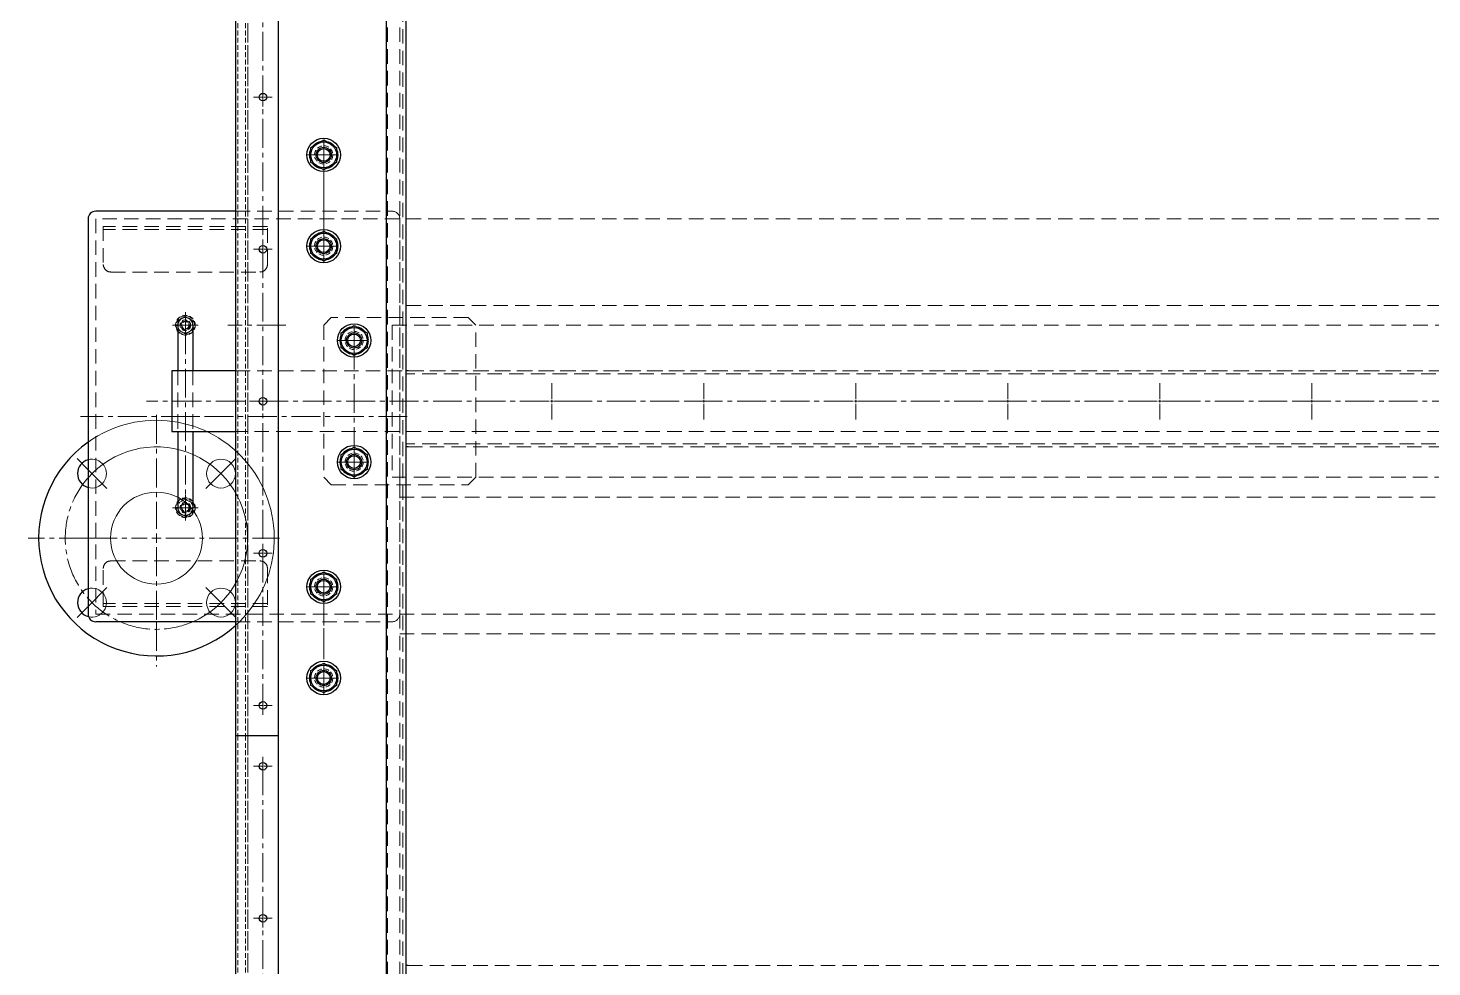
# Model space of a CAD drawing. Header units: millimetres. Extents: x 0 to 51411, y 0 to 16902.
# Drawn here: x 3185 to 4108, y 14234 to 14851 of the extents above; entities that cross this region are included whole.
import ezdxf

# ---------------------------------------------------------------- set-up
doc = ezdxf.new("R2010")
doc.units = ezdxf.units.MM
doc.linetypes.add('CENTER2', pattern=[28.575, 19.05, -3.175, 3.175, -3.175])
doc.linetypes.add('HIDDEN2', pattern=[4.7625, 3.175, -1.5875])
for name, color, linetype, lineweight in [('01_外形線', 7, 'Continuous', 25), ('03_かくれ線', 6, 'HIDDEN2', 13), ('04_中心線', 1, 'CENTER2', 9)]:
    doc.layers.add(name, color=color, linetype=linetype, lineweight=lineweight)
doc.layers.add('10_補助線', color=8, linetype='Continuous', lineweight=13, plot=False)

# ---------------------------------------------------------------- blocks, each defined once
blk = doc.blocks.new('*U1468')
at = {"layer": '04_中心線', "color": 0, "linetype": 'CENTER2', "transparency": 16777216}
for p, q in [((0, 1.2), (0, 9.5)), ((-9.5, 0), (-1.2, 0)), ((1.2, 0), (9.5, 0)), ((0, -9.5), (0, -1.2))]:
    blk.add_line(p, q, dxfattribs=at)
at = {"layer": '04_中心線', "color": 0, "linetype": 'Continuous', "transparency": 16777216}
for p, q in [((-0.6, 0), (0.6, 0)), ((0, -0.6), (0, 0.6))]:
    blk.add_line(p, q, dxfattribs=at)
blk = doc.blocks.new('*U1469')
at = {"layer": '04_中心線', "color": 0, "linetype": 'CENTER2', "transparency": 16777216}
for p, q in [((0, 1.2), (0, 9.5)), ((-9.5, 0), (-1.2, 0)), ((1.2, 0), (9.5, 0)), ((0, -9.5), (0, -1.2))]:
    blk.add_line(p, q, dxfattribs=at)
at = {"layer": '04_中心線', "color": 0, "linetype": 'Continuous', "transparency": 16777216}
for p, q in [((-0.6, 0), (0.6, 0)), ((0, -0.6), (0, 0.6))]:
    blk.add_line(p, q, dxfattribs=at)
blk = doc.blocks.new('*U1470')
at = {"layer": '04_中心線', "color": 0, "linetype": 'CENTER2', "transparency": 16777216}
for p, q in [((0, 1.2), (0, 9.5)), ((-9.5, 0), (-1.2, 0)), ((1.2, 0), (9.5, 0)), ((0, -9.5), (0, -1.2))]:
    blk.add_line(p, q, dxfattribs=at)
at = {"layer": '04_中心線', "color": 0, "linetype": 'Continuous', "transparency": 16777216}
for p, q in [((-0.6, 0), (0.6, 0)), ((0, -0.6), (0, 0.6))]:
    blk.add_line(p, q, dxfattribs=at)
blk = doc.blocks.new('*U1471')
at = {"layer": '04_中心線', "color": 0, "linetype": 'CENTER2', "transparency": 16777216}
for p, q in [((0, 1.2), (0, 9.5)), ((-9.5, 0), (-1.2, 0)), ((1.2, 0), (9.5, 0)), ((0, -9.5), (0, -1.2))]:
    blk.add_line(p, q, dxfattribs=at)
at = {"layer": '04_中心線', "color": 0, "linetype": 'Continuous', "transparency": 16777216}
for p, q in [((-0.6, 0), (0.6, 0)), ((0, -0.6), (0, 0.6))]:
    blk.add_line(p, q, dxfattribs=at)
blk = doc.blocks.new('*U1472')
at = {"layer": '04_中心線', "color": 0, "linetype": 'CENTER2', "transparency": 16777216}
for p, q in [((0, 1.2), (0, 9.5)), ((-9.5, 0), (-1.2, 0)), ((1.2, 0), (9.5, 0)), ((0, -9.5), (0, -1.2))]:
    blk.add_line(p, q, dxfattribs=at)
at = {"layer": '04_中心線', "color": 0, "linetype": 'Continuous', "transparency": 16777216}
for p, q in [((-0.6, 0), (0.6, 0)), ((0, -0.6), (0, 0.6))]:
    blk.add_line(p, q, dxfattribs=at)
blk = doc.blocks.new('*U1473')
at = {"layer": '04_中心線', "color": 0, "linetype": 'CENTER2', "transparency": 16777216}
for p, q in [((0, 1.2), (0, 9.5)), ((-9.5, 0), (-1.2, 0)), ((1.2, 0), (9.5, 0)), ((0, -9.5), (0, -1.2))]:
    blk.add_line(p, q, dxfattribs=at)
at = {"layer": '04_中心線', "color": 0, "linetype": 'Continuous', "transparency": 16777216}
for p, q in [((-0.6, 0), (0.6, 0)), ((0, -0.6), (0, 0.6))]:
    blk.add_line(p, q, dxfattribs=at)
blk = doc.blocks.new('*U1485')
at = {"layer": '04_中心線', "color": 0, "linetype": 'CENTER2', "transparency": 16777216}
for p, q in [((-6.11, 0), (-0.52, 0)), ((0, 0.52), (0, 6.11)), ((0.52, 0), (6.11, 0)), ((0, -6.11), (0, -0.52))]:
    blk.add_line(p, q, dxfattribs=at)
at = {"layer": '04_中心線', "color": 0, "linetype": 'Continuous', "transparency": 16777216}
for p, q in [((-0.26, 0), (0.26, 0)), ((0, -0.26), (0, 0.26))]:
    blk.add_line(p, q, dxfattribs=at)
blk = doc.blocks.new('*U1486')
at = {"layer": '04_中心線', "color": 0, "linetype": 'CENTER2', "transparency": 16777216}
for p, q in [((-6.11, 0), (-0.52, 0)), ((0, 0.52), (0, 6.11)), ((0.52, 0), (6.11, 0)), ((0, -6.11), (0, -0.52))]:
    blk.add_line(p, q, dxfattribs=at)
at = {"layer": '04_中心線', "color": 0, "linetype": 'Continuous', "transparency": 16777216}
for p, q in [((-0.26, 0), (0.26, 0)), ((0, -0.26), (0, 0.26))]:
    blk.add_line(p, q, dxfattribs=at)
blk = doc.blocks.new('*U1487')
at = {"layer": '04_中心線', "color": 0, "linetype": 'CENTER2', "transparency": 16777216}
for p, q in [((-6.11, 0), (-0.52, 0)), ((0, 0.52), (0, 6.11)), ((0.52, 0), (6.11, 0)), ((0, -6.11), (0, -0.52))]:
    blk.add_line(p, q, dxfattribs=at)
at = {"layer": '04_中心線', "color": 0, "linetype": 'Continuous', "transparency": 16777216}
for p, q in [((-0.26, 0), (0.26, 0)), ((0, -0.26), (0, 0.26))]:
    blk.add_line(p, q, dxfattribs=at)
blk = doc.blocks.new('*U1488')
at = {"layer": '04_中心線', "color": 0, "linetype": 'CENTER2', "transparency": 16777216}
for p, q in [((-6.11, 0), (-0.52, 0)), ((0, 0.52), (0, 6.11)), ((0.52, 0), (6.11, 0)), ((0, -6.11), (0, -0.52))]:
    blk.add_line(p, q, dxfattribs=at)
at = {"layer": '04_中心線', "color": 0, "linetype": 'Continuous', "transparency": 16777216}
for p, q in [((-0.26, 0), (0.26, 0)), ((0, -0.26), (0, 0.26))]:
    blk.add_line(p, q, dxfattribs=at)
blk = doc.blocks.new('*U1489')
at = {"layer": '04_中心線', "color": 0, "linetype": 'CENTER2', "transparency": 16777216}
for p, q in [((-6.11, 0), (-0.52, 0)), ((0, 0.52), (0, 6.11)), ((0.52, 0), (6.11, 0)), ((0, -6.11), (0, -0.52))]:
    blk.add_line(p, q, dxfattribs=at)
at = {"layer": '04_中心線', "color": 0, "linetype": 'Continuous', "transparency": 16777216}
for p, q in [((-0.26, 0), (0.26, 0)), ((0, -0.26), (0, 0.26))]:
    blk.add_line(p, q, dxfattribs=at)
blk = doc.blocks.new('*U1461')
at = {"layer": '04_中心線', "color": 0, "linetype": 'CENTER2', "transparency": 16777216}
for p, q in [((-6.11, 0), (-0.52, 0)), ((0, 0.52), (0, 6.11)), ((0.52, 0), (6.11, 0)), ((0, -6.11), (0, -0.52))]:
    blk.add_line(p, q, dxfattribs=at)
at = {"layer": '04_中心線', "color": 0, "linetype": 'Continuous', "transparency": 16777216}
for p, q in [((-0.26, 0), (0.26, 0)), ((0, -0.26), (0, 0.26))]:
    blk.add_line(p, q, dxfattribs=at)
blk = doc.blocks.new('*U1491')
at = {"layer": '04_中心線', "color": 0, "linetype": 'CENTER2', "transparency": 16777216}
for p, q in [((-6.11, 0), (-0.52, 0)), ((0, 0.52), (0, 6.11)), ((0.52, 0), (6.11, 0)), ((0, -6.11), (0, -0.52))]:
    blk.add_line(p, q, dxfattribs=at)
at = {"layer": '04_中心線', "color": 0, "linetype": 'Continuous', "transparency": 16777216}
for p, q in [((-0.26, 0), (0.26, 0)), ((0, -0.26), (0, 0.26))]:
    blk.add_line(p, q, dxfattribs=at)
blk = doc.blocks.new('*U1577')
at = {"layer": '04_中心線', "color": 0, "linetype": 'CENTER2', "transparency": 16777216}
for p, q in [((0, 1.2), (0, 9.5)), ((-9.5, 0), (-1.2, 0)), ((1.2, 0), (9.5, 0)), ((0, -9.5), (0, -1.2))]:
    blk.add_line(p, q, dxfattribs=at)
at = {"layer": '04_中心線', "color": 0, "linetype": 'Continuous', "transparency": 16777216}
for p, q in [((-0.6, 0), (0.6, 0)), ((0, -0.6), (0, 0.6))]:
    blk.add_line(p, q, dxfattribs=at)
blk = doc.blocks.new('*U1576')
at = {"layer": '04_中心線', "color": 0, "linetype": 'CENTER2', "transparency": 16777216}
for p, q in [((0, 1.2), (0, 9.5)), ((-9.5, 0), (-1.2, 0)), ((1.2, 0), (9.5, 0)), ((0, -9.5), (0, -1.2))]:
    blk.add_line(p, q, dxfattribs=at)
at = {"layer": '04_中心線', "color": 0, "linetype": 'Continuous', "transparency": 16777216}
for p, q in [((-0.6, 0), (0.6, 0)), ((0, -0.6), (0, 0.6))]:
    blk.add_line(p, q, dxfattribs=at)
blk = doc.blocks.new('*U1572')
at = {"layer": '04_中心線', "color": 0, "linetype": 'CENTER2', "transparency": 16777216}
for p, q in [((0, 1.7), (0, 12)), ((-12, 0), (-1.7, 0)), ((1.7, 0), (12, 0)), ((0, -12), (0, -1.7))]:
    blk.add_line(p, q, dxfattribs=at)
at = {"layer": '04_中心線', "color": 0, "linetype": 'Continuous', "transparency": 16777216}
for p, q in [((-0.85, 0), (0.85, 0)), ((0, -0.85), (0, 0.85))]:
    blk.add_line(p, q, dxfattribs=at)
blk = doc.blocks.new('*U1573')
at = {"layer": '04_中心線', "color": 0, "linetype": 'CENTER2', "transparency": 16777216}
for p, q in [((0, 1.7), (0, 12)), ((-12, 0), (-1.7, 0)), ((1.7, 0), (12, 0)), ((0, -12), (0, -1.7))]:
    blk.add_line(p, q, dxfattribs=at)
at = {"layer": '04_中心線', "color": 0, "linetype": 'Continuous', "transparency": 16777216}
for p, q in [((-0.85, 0), (0.85, 0)), ((0, -0.85), (0, 0.85))]:
    blk.add_line(p, q, dxfattribs=at)
blk = doc.blocks.new('*U1574')
at = {"layer": '04_中心線', "color": 0, "linetype": 'CENTER2', "transparency": 16777216}
for p, q in [((0, 1.7), (0, 12)), ((-12, 0), (-1.7, 0)), ((1.7, 0), (12, 0)), ((0, -12), (0, -1.7))]:
    blk.add_line(p, q, dxfattribs=at)
at = {"layer": '04_中心線', "color": 0, "linetype": 'Continuous', "transparency": 16777216}
for p, q in [((-0.85, 0), (0.85, 0)), ((0, -0.85), (0, 0.85))]:
    blk.add_line(p, q, dxfattribs=at)
blk = doc.blocks.new('*U1535')
at = {"layer": '04_中心線', "color": 0, "linetype": 'CENTER2', "transparency": 16777216}
for p, q in [((0, 1.7), (0, 12)), ((-12, 0), (-1.7, 0)), ((1.7, 0), (12, 0)), ((0, -12), (0, -1.7))]:
    blk.add_line(p, q, dxfattribs=at)
at = {"layer": '04_中心線', "color": 0, "linetype": 'Continuous', "transparency": 16777216}
for p, q in [((-0.85, 0), (0.85, 0)), ((0, -0.85), (0, 0.85))]:
    blk.add_line(p, q, dxfattribs=at)
blk = doc.blocks.new('*U1536')
at = {"layer": '04_中心線', "color": 0, "linetype": 'CENTER2', "transparency": 16777216}
for p, q in [((0, 1.7), (0, 12)), ((-12, 0), (-1.7, 0)), ((1.7, 0), (12, 0)), ((0, -12), (0, -1.7))]:
    blk.add_line(p, q, dxfattribs=at)
at = {"layer": '04_中心線', "color": 0, "linetype": 'Continuous', "transparency": 16777216}
for p, q in [((-0.85, 0), (0.85, 0)), ((0, -0.85), (0, 0.85))]:
    blk.add_line(p, q, dxfattribs=at)
blk = doc.blocks.new('*U1537')
at = {"layer": '04_中心線', "color": 0, "linetype": 'CENTER2', "transparency": 16777216}
for p, q in [((0, 1.7), (0, 12)), ((-12, 0), (-1.7, 0)), ((1.7, 0), (12, 0)), ((0, -12), (0, -1.7))]:
    blk.add_line(p, q, dxfattribs=at)
at = {"layer": '04_中心線', "color": 0, "linetype": 'Continuous', "transparency": 16777216}
for p, q in [((-0.85, 0), (0.85, 0)), ((0, -0.85), (0, 0.85))]:
    blk.add_line(p, q, dxfattribs=at)
blk = doc.blocks.new('*U1585')
at = {"layer": '04_中心線', "color": 0, "linetype": 'CENTER2', "transparency": 16777216}
for p, q in [((-7, 0), (-0.7, 0)), ((0, 0.7), (0, 7)), ((0.7, 0), (7, 0)), ((0, -7), (0, -0.7))]:
    blk.add_line(p, q, dxfattribs=at)
at = {"layer": '04_中心線', "color": 0, "linetype": 'Continuous', "transparency": 16777216}
for p, q in [((-0.35, 0), (0.35, 0)), ((0, -0.35), (0, 0.35))]:
    blk.add_line(p, q, dxfattribs=at)
blk = doc.blocks.new('*U1586')
at = {"layer": '04_中心線', "color": 0, "linetype": 'CENTER2', "transparency": 16777216}
for p, q in [((-7, 0), (-0.7, 0)), ((0, 0.7), (0, 7)), ((0.7, 0), (7, 0)), ((0, -7), (0, -0.7))]:
    blk.add_line(p, q, dxfattribs=at)
at = {"layer": '04_中心線', "color": 0, "linetype": 'Continuous', "transparency": 16777216}
for p, q in [((-0.35, 0), (0.35, 0)), ((0, -0.35), (0, 0.35))]:
    blk.add_line(p, q, dxfattribs=at)
blk = doc.blocks.new('*U1584')
at = {"layer": '04_中心線', "color": 0, "linetype": 'CENTER2', "transparency": 16777216}
for p, q in [((-8.5, 0), (-1, 0)), ((0, 1), (0, 8.5)), ((1, 0), (8.5, 0)), ((0, -8.5), (0, -1))]:
    blk.add_line(p, q, dxfattribs=at)
at = {"layer": '04_中心線', "color": 0, "linetype": 'Continuous', "transparency": 16777216}
for p, q in [((-0.5, 0), (0.5, 0)), ((0, -0.5), (0, 0.5))]:
    blk.add_line(p, q, dxfattribs=at)
blk = doc.blocks.new('*U1538')
at = {"layer": '04_中心線', "color": 0, "linetype": 'CENTER2', "transparency": 16777216}
for p, q in [((-8.5, 0), (-1, 0)), ((0, 1), (0, 8.5)), ((1, 0), (8.5, 0)), ((0, -8.5), (0, -1))]:
    blk.add_line(p, q, dxfattribs=at)
at = {"layer": '04_中心線', "color": 0, "linetype": 'Continuous', "transparency": 16777216}
for p, q in [((-0.5, 0), (0.5, 0)), ((0, -0.5), (0, 0.5))]:
    blk.add_line(p, q, dxfattribs=at)
blk = doc.blocks.new('*U1542')
at = {"layer": '10_補助線', "color": 0, "linetype": 'CENTER2', "transparency": 16777216}
for p, q in [((0, 6.05), (0, 81)), ((-81, 0), (-6.05, 0)), ((6.05, 0), (55, 0)), ((0, -45), (0, -6.05))]:
    blk.add_line(p, q, dxfattribs=at)
at = {"layer": '10_補助線', "color": 0, "linetype": 'Continuous', "transparency": 16777216}
for p, q in [((-3.02, 0), (3.02, 0)), ((0, -3.02), (0, 3.02))]:
    blk.add_line(p, q, dxfattribs=at)

msp = doc.modelspace()

# ---------------------------------------------------------------- linework, layer by layer
at = {"layer": '01_外形線'}
for p, q in [((3433.467, 15407.91), (3433.467, 13793.91)), ((3420.467, 15402.91), (3420.467, 13798.91)), ((3321.467, 14925.9), (3321.467, 14385.9)), ((3349.467, 14925.9), (3349.467, 14385.9)), ((3321.467, 14730.91), (3229.467, 14730.91)), ((3224.467, 14725.91), (3224.467, 14465.91)), ((3283.467, 14655.91), (3283.467, 14625.91)), ((3293.467, 14655.91), (3293.467, 14625.91)), ((3433.467, 14625.91), (3433.467, 14575.91)), ((3434.967, 14625.91), (3433.467, 14625.91)), ((3283.467, 14585.91), (3283.467, 14535.91)), ((3293.467, 14585.91), (3293.467, 14535.91)), ((3434.967, 14575.91), (3433.467, 14575.91)), ((3321.467, 14460.91), (3229.467, 14460.91)), ((3349.467, 14385.9), (3321.467, 14385.9)), ((3321.467, 14385.9), (3321.467, 13845.9)), ((3349.467, 14385.9), (3321.467, 14385.9)), ((3349.467, 14385.9), (3349.467, 13845.9)), ((3433.467, 14234.91), (3433.467, 14184.91)), ((3434.967, 14234.91), (3433.467, 14234.91))]:
    msp.add_line(p, q, dxfattribs=at)
for points in [[(3370.967, 14772.817), (3379.467, 14777.725)], [(3379.467, 14777.725), (3387.967, 14772.817)], [(3370.967, 14763.003), (3370.967, 14772.817)], [(3387.967, 14772.817), (3387.967, 14763.003)], [(3387.967, 14768.285), (3388.659, 14768.285)], [(3387.967, 14767.535), (3388.659, 14767.535)], [(3379.467, 14758.095), (3370.967, 14763.003)], [(3387.967, 14763.003), (3379.467, 14758.095)], [(3370.967, 14712.817), (3379.467, 14717.725)], [(3370.967, 14703.003), (3370.967, 14712.817)], [(3379.467, 14717.725), (3387.967, 14712.817)], [(3387.967, 14712.817), (3387.967, 14703.003)], [(3379.467, 14698.095), (3370.967, 14703.003)], [(3387.967, 14703.003), (3379.467, 14698.095)], [(3387.967, 14708.285), (3388.659, 14708.285)], [(3387.967, 14707.535), (3388.659, 14707.535)], [(3390.967, 14650.817), (3399.467, 14655.725)], [(3399.467, 14655.725), (3407.967, 14650.817)], [(3390.967, 14641.003), (3390.967, 14650.817)], [(3407.967, 14650.817), (3407.967, 14641.003)], [(3407.967, 14646.285), (3408.659, 14646.285)], [(3399.467, 14636.095), (3390.967, 14641.003)], [(3407.967, 14641.003), (3399.467, 14636.095)], [(3407.967, 14645.535), (3408.659, 14645.535)], [(3321.467, 14625.91), (3279.467, 14625.91), (3279.467, 14585.91), (3321.467, 14585.91)], [(3390.967, 14570.817), (3399.467, 14575.725)], [(3399.467, 14575.725), (3407.967, 14570.817)], [(3390.967, 14561.003), (3390.967, 14570.817)], [(3407.967, 14570.817), (3407.967, 14561.003)], [(3407.967, 14566.285), (3408.659, 14566.285)], [(3407.967, 14565.535), (3408.659, 14565.535)], [(3399.467, 14556.095), (3390.967, 14561.003)], [(3407.967, 14561.003), (3399.467, 14556.095)], [(3370.967, 14488.817), (3379.467, 14493.725)], [(3379.467, 14493.725), (3387.967, 14488.817)], [(3370.967, 14479.003), (3370.967, 14488.817)], [(3387.967, 14488.817), (3387.967, 14479.003)], [(3387.967, 14484.285), (3388.659, 14484.285)], [(3387.967, 14483.535), (3388.659, 14483.535)], [(3379.467, 14474.095), (3370.967, 14479.003)], [(3387.967, 14479.003), (3379.467, 14474.095)], [(3370.967, 14428.817), (3379.467, 14433.725)], [(3370.967, 14419.003), (3370.967, 14428.817)], [(3379.467, 14433.725), (3387.967, 14428.817)], [(3387.967, 14428.817), (3387.967, 14419.003)], [(3379.467, 14414.095), (3370.967, 14419.003)], [(3387.967, 14419.003), (3379.467, 14414.095)], [(3387.967, 14424.285), (3388.659, 14424.285)], [(3387.967, 14423.535), (3388.659, 14423.535)]]:
    msp.add_lwpolyline(points, dxfattribs=at)
for points in [[(3372.169, 14773.511, -0.1988668), (3378.265, 14777.031)], [(3380.669, 14777.031, -0.1988668), (3386.765, 14773.511)], [(3370.967, 14764.39, -0.1988668), (3370.967, 14771.43)], [(3387.967, 14771.43, -0.0881874), (3388.659, 14768.285)], [(3388.659, 14767.535, -0.0881874), (3387.967, 14764.39)], [(3378.265, 14758.789, -0.1988668), (3372.169, 14762.309)], [(3386.765, 14762.309, -0.1988668), (3380.669, 14758.789)], [(3370.967, 14704.39, -0.1988668), (3370.967, 14711.43)], [(3372.169, 14713.511, -0.1988668), (3378.265, 14717.031)], [(3380.669, 14717.031, -0.1988668), (3386.765, 14713.511)], [(3387.967, 14711.43, -0.0881874), (3388.659, 14708.285)], [(3378.265, 14698.789, -0.1988668), (3372.169, 14702.309)], [(3386.765, 14702.309, -0.1988668), (3380.669, 14698.789)], [(3388.659, 14707.535, -0.0881874), (3387.967, 14704.39)], [(3390.967, 14642.39, -0.1988668), (3390.967, 14649.43)], [(3392.169, 14651.511, -0.1988668), (3398.265, 14655.031)], [(3400.669, 14655.031, -0.1988668), (3406.765, 14651.511)], [(3407.967, 14649.43, -0.0881874), (3408.659, 14646.285)], [(3398.265, 14636.789, -0.1988668), (3392.169, 14640.309)], [(3406.765, 14640.309, -0.1988668), (3400.669, 14636.789)], [(3408.659, 14645.535, -0.0881874), (3407.967, 14642.39)], [(3392.169, 14571.511, -0.1988668), (3398.265, 14575.031)], [(3400.669, 14575.031, -0.1988668), (3406.765, 14571.511)], [(3390.967, 14562.39, -0.1988668), (3390.967, 14569.43)], [(3407.967, 14569.43, -0.0881874), (3408.659, 14566.285)], [(3408.659, 14565.535, -0.0881874), (3407.967, 14562.39)], [(3398.265, 14556.789, -0.1988668), (3392.169, 14560.309)], [(3406.765, 14560.309, -0.1988668), (3400.669, 14556.789)], [(3372.169, 14489.511, -0.1988668), (3378.265, 14493.031)], [(3380.669, 14493.031, -0.1988668), (3386.765, 14489.511)], [(3370.967, 14480.39, -0.1988668), (3370.967, 14487.43)], [(3387.967, 14487.43, -0.0881874), (3388.659, 14484.285)], [(3388.659, 14483.535, -0.0881874), (3387.967, 14480.39)], [(3378.265, 14474.789, -0.1988668), (3372.169, 14478.309)], [(3386.765, 14478.309, -0.1988668), (3380.669, 14474.789)], [(3370.967, 14420.39, -0.1988668), (3370.967, 14427.43)], [(3372.169, 14429.511, -0.1988668), (3378.265, 14433.031)], [(3380.669, 14433.031, -0.1988668), (3386.765, 14429.511)], [(3387.967, 14427.43, -0.0881874), (3388.659, 14424.285)], [(3378.265, 14414.789, -0.1988668), (3372.169, 14418.309)], [(3386.765, 14418.309, -0.1988668), (3380.669, 14414.789)], [(3388.659, 14423.535, -0.0881874), (3387.967, 14420.39)]]:
    msp.add_lwpolyline(points, format="xyb", dxfattribs=at)
for centre, radius in [((3339.467, 14805.9), 2.5), ((3379.467, 14767.91), 11), ((3379.467, 14767.91), 8.5), ((3379.467, 14767.91), 5), ((3379.467, 14767.91), 4.188), ((3379.467, 14707.91), 11), ((3379.467, 14707.91), 8.5), ((3379.467, 14707.91), 5), ((3379.467, 14707.91), 4.188), ((3339.467, 14705.9), 2.5), ((3399.467, 14645.91), 11), ((3399.467, 14645.91), 8.5), ((3399.467, 14645.91), 5), ((3399.467, 14645.91), 4.188), ((3339.467, 14605.9), 2.5), ((3399.467, 14565.91), 11), ((3399.467, 14565.91), 8.5), ((3399.467, 14565.91), 5), ((3399.467, 14565.91), 4.188), ((3339.467, 14505.9), 2.5), ((3379.467, 14483.91), 11), ((3379.467, 14483.91), 8.5), ((3379.467, 14483.91), 5), ((3379.467, 14483.91), 4.188), ((3379.467, 14423.91), 11), ((3379.467, 14423.91), 8.5), ((3379.467, 14423.91), 5), ((3379.467, 14423.91), 4.188), ((3339.467, 14405.9), 2.5), ((3339.467, 14365.9), 2.5), ((3339.467, 14265.9), 2.5)]:
    msp.add_circle(centre, radius, dxfattribs=at)
for centre, radius, start, end in [((3229.467, 14725.91), 5, 90, 180), ((3288.467, 14655.91), 5, 0, 180), ((3269.467, 14515.91), 77.5, 125.495959, 312.141785), ((3227.041, 14558.336), 9.5, 105.718282, 254.281718), ((3288.467, 14535.91), 5, 180, 0), ((3227.041, 14473.484), 9.5, 105.718282, 256.018466), ((3229.467, 14465.91), 5, 180, 270)]:
    msp.add_arc(centre, radius, start, end, dxfattribs=at)
at = {"layer": '03_かくれ線', "ltscale": 3}
for p, q in [((3421.467, 15408.91), (3421.467, 13792.91)), ((3429.467, 15408.91), (3429.467, 13792.91)), ((3431.467, 15407.91), (3431.467, 13793.91)), ((3329.467, 14925.9), (3329.467, 13465.9)), ((3321.467, 14730.91), (3424.467, 14730.91)), ((3429.467, 14725.91), (3429.467, 14465.91)), ((3342.467, 14718.91), (3234.467, 14718.91)), ((3283.467, 14625.91), (3283.467, 14585.91)), ((3293.467, 14625.91), (3293.467, 14585.91)), ((5425.467, 14623.91), (3433.467, 14623.91)), ((3434.967, 14625.91), (4424.967, 14625.91)), ((5425.467, 14577.91), (3433.467, 14577.91)), ((3434.967, 14575.91), (4424.967, 14575.91)), ((3342.467, 14472.91), (3234.467, 14472.91)), ((3321.467, 14460.91), (3424.467, 14460.91)), ((3434.967, 14234.91), (4424.967, 14234.91))]:
    msp.add_line(p, q, dxfattribs=at)
at = {"layer": '03_かくれ線'}
for p, q in [((3322.967, 14925.9), (3322.967, 14385.9)), ((3327.967, 14925.9), (3327.967, 14385.9)), ((3329.467, 14925.9), (3329.467, 14385.9)), ((3322.967, 14385.9), (3322.967, 13845.9)), ((3327.967, 14385.9), (3327.967, 13845.9)), ((3329.467, 14385.9), (3329.467, 13845.9))]:
    msp.add_line(p, q, dxfattribs=at)
at = {"layer": '03_かくれ線', "ltscale": 3}
for points in [[(3229.467, 14725.91), (3229.467, 14465.91), (5629.467, 14465.91), (5629.467, 14725.91)], [(3424.467, 14655.91), (3424.467, 14555.91), (5434.467, 14555.91), (5434.467, 14655.91)]]:
    msp.add_lwpolyline(points, close=True, dxfattribs=at)
for points in [[(3234.467, 14720.91), (3234.467, 14695.91, 0.4142136), (3239.467, 14690.91), (3337.467, 14690.91, 0.4142136), (3342.467, 14695.91), (3342.467, 14720.91)], [(3234.467, 14470.91), (3234.467, 14495.91, -0.4142136), (3239.467, 14500.91), (3337.467, 14500.91, -0.4142136), (3342.467, 14495.91), (3342.467, 14470.91)]]:
    msp.add_lwpolyline(points, format="xyb", close=True, dxfattribs=at)
for points in [[(5429.467, 14655.91), (5429.467, 14668.91), (3429.467, 14668.91), (3429.467, 14655.91)], [(3379.467, 14655.91), (3379.467, 14555.91), (3384.467, 14550.91), (3474.467, 14550.91), (3479.467, 14555.91), (3479.467, 14655.91), (3474.467, 14660.91), (3384.467, 14660.91), (3379.467, 14655.91)], [(3321.467, 14625.91), (5529.467, 14625.91), (5529.467, 14585.91), (3321.467, 14585.91)], [(3429.467, 14555.91), (3429.467, 14542.91), (5429.467, 14542.91), (5429.467, 14555.91)], [(3429.467, 14465.897), (3429.467, 14452.91), (5429.467, 14452.91), (5429.467, 14465.91)]]:
    msp.add_lwpolyline(points, dxfattribs=at)
at = {"layer": '03_かくれ線'}
for points in [[(3282.371, 14655.685, 54.2037733), (3282.371, 14656.135)], [(3282.371, 14535.685, 54.2037733), (3282.371, 14536.135)]]:
    msp.add_lwpolyline(points, format="xyb", dxfattribs=at)
for points in [[(3283.467, 14656.135), (3282.371, 14656.135)], [(3283.467, 14655.685), (3282.371, 14655.685)], [(3283.467, 14536.135), (3282.371, 14536.135)], [(3283.467, 14535.685), (3282.371, 14535.685)]]:
    msp.add_lwpolyline(points, dxfattribs=at)
for points in [[(3293.467, 14658.797), (3288.467, 14661.684), (3283.467, 14658.797), (3283.467, 14653.023), (3288.467, 14650.137), (3293.467, 14653.023)], [(3293.467, 14538.797), (3288.467, 14541.684), (3283.467, 14538.797), (3283.467, 14533.023), (3288.467, 14530.137), (3293.467, 14533.023)]]:
    msp.add_lwpolyline(points, close=True, dxfattribs=at)
for centre, radius in [((3379.467, 14767.91), 6), ((3379.467, 14707.91), 6), ((3288.467, 14655.91), 6.5), ((3288.467, 14655.91), 5), ((3288.467, 14655.91), 3.5), ((3288.467, 14655.91), 3), ((3288.467, 14655.91), 3), ((3288.467, 14655.91), 2.458), ((3288.467, 14655.91), 2.4), ((3399.467, 14645.91), 6), ((3399.467, 14645.91), 6), ((3399.467, 14565.91), 6), ((3399.467, 14565.91), 6), ((3288.467, 14535.91), 6.5), ((3288.467, 14535.91), 5), ((3288.467, 14535.91), 3.5), ((3288.467, 14535.91), 3), ((3288.467, 14535.91), 3), ((3288.467, 14535.91), 2.458), ((3288.467, 14535.91), 2.4), ((3379.467, 14483.91), 6), ((3379.467, 14423.91), 6)]:
    msp.add_circle(centre, radius, dxfattribs=at)
at = {"layer": '03_かくれ線', "ltscale": 3}
for centre, start, end in [((3424.467, 14725.91), 0, 90), ((3424.467, 14465.91), 270, 0)]:
    msp.add_arc(centre, 5, start, end, dxfattribs=at)
at = {"layer": '03_かくれ線'}
for centre, start, end in [((3288.467, 14655.91), 180, 0), ((3288.467, 14535.91), 0, 180)]:
    msp.add_arc(centre, 5, start, end, dxfattribs=at)
at = {"layer": '04_中心線'}
for p, q in [((3339.467, 14905.9), (3339.467, 14405.9)), ((3379.467, 14767.91), (3379.467, 14707.91)), ((3379.467, 14752.91), (3379.467, 14712.91)), ((3288.467, 14655.91), (3288.467, 14535.91)), ((3288.467, 14655.91), (3288.467, 14535.91)), ((3354.467, 14655.9), (3316.467, 14655.9)), ((3399.467, 14645.91), (3399.467, 14565.91)), ((5584.977, 14605.91), (3262.896, 14605.91)), ((3434.467, 14595.91), (3219.467, 14595.91)), ((3295.967, 14595.91), (3280.967, 14595.91)), ((3217.188, 14568.189), (3224.467, 14560.91)), ((3224.467, 14515.91), (3185.003, 14515.91)), ((3379.467, 14483.91), (3379.467, 14423.91)), ((3224.467, 14470.91), (3217.188, 14463.631)), ((3379.467, 14478.91), (3379.467, 14438.91)), ((3269.467, 14460.91), (3269.467, 14431.446)), ((3339.467, 14365.9), (3339.467, 13865.9))]:
    msp.add_line(p, q, dxfattribs=at)
for points in [[(3379.467, 14756.91), (3379.467, 14778.91)], [(3368.467, 14767.91), (3390.467, 14767.91)], [(3379.467, 14696.91), (3379.467, 14718.91)], [(3368.467, 14707.91), (3390.467, 14707.91)], [(3399.467, 14634.91), (3399.467, 14656.91)], [(3388.467, 14645.91), (3410.467, 14645.91)], [(3399.467, 14554.91), (3399.467, 14576.91)], [(3388.467, 14565.91), (3410.467, 14565.91)], [(3379.467, 14472.91), (3379.467, 14494.91)], [(3368.467, 14483.91), (3390.467, 14483.91)], [(3379.467, 14412.91), (3379.467, 14434.91)], [(3368.467, 14423.91), (3390.467, 14423.91)]]:
    msp.add_lwpolyline(points, dxfattribs=at)
msp.add_arc((3269.467, 14515.91), 60, 138.59042, 293.556464, dxfattribs=at)
at = {"layer": '10_補助線'}
for p, q in [((3302.041, 14548.484), (3321.746, 14568.189)), ((3224.467, 14560.91), (3236.893, 14548.484)), ((3236.893, 14483.336), (3224.467, 14470.91)), ((3302.041, 14483.336), (3321.746, 14463.631))]:
    msp.add_line(p, q, dxfattribs=at)
for centre, radius in [((3311.893, 14558.336), 9.5), ((3269.467, 14515.91), 30.25), ((3311.893, 14473.484), 9.5)]:
    msp.add_circle(centre, radius, dxfattribs=at)
for centre, radius, start, end in [((3269.467, 14515.91), 77.5, 312.141785, 125.495959), ((3269.467, 14515.91), 60, 293.556464, 138.59042), ((3227.041, 14558.336), 9.5, 254.281718, 105.718282), ((3227.041, 14473.484), 9.5, 256.018466, 105.718282)]:
    msp.add_arc(centre, radius, start, end, dxfattribs=at)

# ---------------------------------------------------------------- block references
at = {"layer": '04_中心線', "linetype": 'CENTER2', "rotation": 270}
for name, p in [('*U1485', (3339.467, 14805.9)), ('*U1468', (3379.467, 14767.91)), ('*U1486', (3339.467, 14705.9)), ('*U1469', (3379.467, 14707.91)), ('*U1586', (3288.467, 14655.91)), ('*U1470', (3399.467, 14645.91)), ('*U1577', (3399.467, 14645.91)), ('*U1487', (3339.467, 14605.9)), ('*U1537', (3529.467, 14605.91)), ('*U1536', (3629.467, 14605.91)), ('*U1535', (3729.467, 14605.91)), ('*U1574', (3829.467, 14605.91)), ('*U1573', (3929.467, 14605.91)), ('*U1572', (4029.467, 14605.91)), ('*U1471', (3399.467, 14565.91)), ('*U1576', (3399.467, 14565.91)), ('*U1585', (3288.467, 14535.91)), ('*U1488', (3339.467, 14505.9)), ('*U1472', (3379.467, 14483.91)), ('*U1473', (3379.467, 14423.91)), ('*U1489', (3339.467, 14405.9)), ('*U1461', (3339.467, 14365.9)), ('*U1491', (3339.467, 14265.9))]:
    msp.add_blockref(name, p, dxfattribs=at)
at = {"layer": '04_中心線', "linetype": 'CENTER2'}
for name, p in [('*U1584', (3288.467, 14655.91)), ('*U1538', (3288.467, 14535.91))]:
    msp.add_blockref(name, p, dxfattribs=at)
at = {"layer": '10_補助線', "linetype": 'CENTER2', "rotation": 270}
msp.add_blockref('*U1542', (3269.467, 14515.91), dxfattribs=at)

doc.saveas('drawing.dxf')
